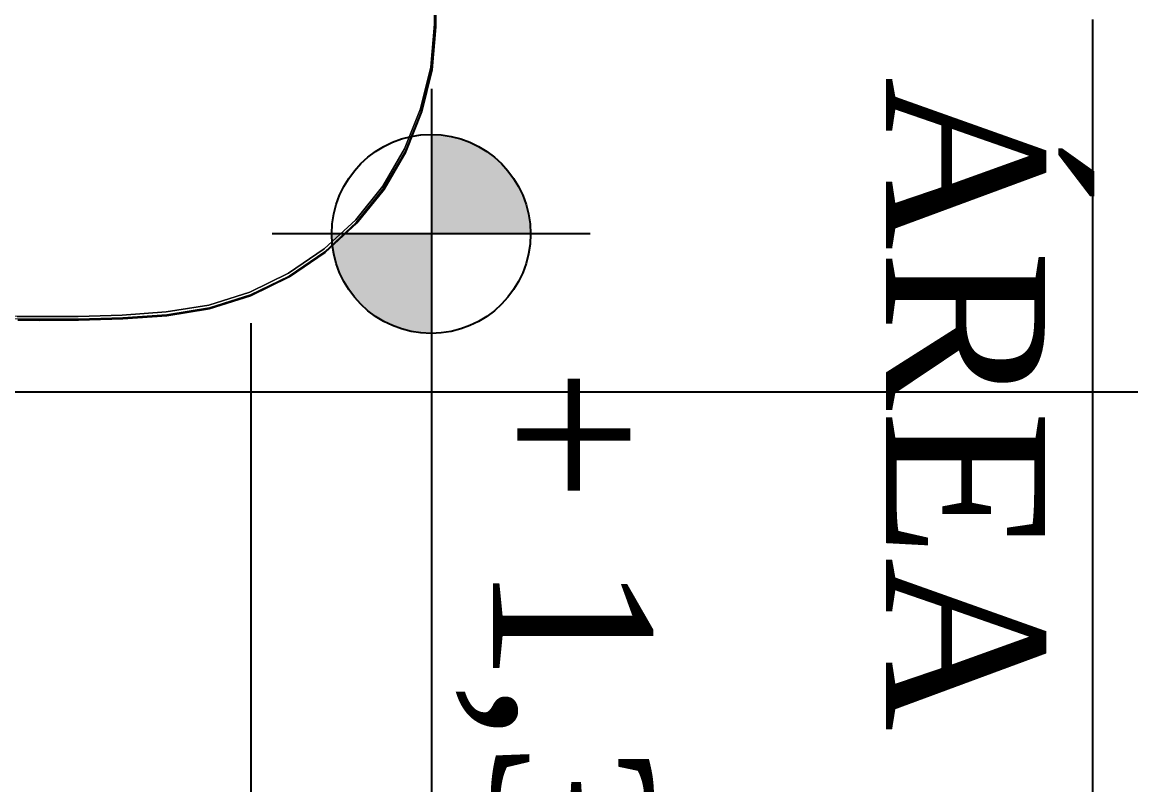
# Model space of a CAD drawing. Header units: centimetres. Extents: x -48696 to 156237, y -5617 to 29024.
# Drawn here: x -20468.8 to -20413, y 19660.2 to 19698.5 of the extents above; entities that cross this region are included whole.
import ezdxf

# ---------------------------------------------------------------- set-up
doc = ezdxf.new("R2010")
doc.units = ezdxf.units.CM
for name, color, linetype in [('Hachuria - Moveis', 1, 'Continuous'), ('Piso', 55, 'Continuous'), ('PN010', 1, 'Continuous'), ('Portas-Cotas', 2, 'Continuous'), ('Texto', 2, 'Continuous')]:
    doc.layers.add(name, color=color, linetype=linetype)
doc.layers.add('Moveis', color=1, linetype='Continuous', lineweight=9)
doc.layers.add('Portas - Janelas', color=2, linetype='Continuous', lineweight=20)
doc.styles.add('Valéria', font='romantic.ttf', dxfattribs={"height": 10})
doc.dimstyles.new('Cota - 50', dxfattribs={"dimtxt": 10, "dimasz": 5, "dimexe": 10, "dimexo": 20, "dimgap": 5, "dimtad": 1, "dimtxsty": 'Valéria', "dimblk": 'DOT', "dimcen": 0, "dimclrd": 12, "dimclre": 12, "dimclrt": 2, "dimazin": 2, "dimtfac": 1, "dimtix": 1, "dimtmove": 0, "dimatfit": 3, "dimldrblk": 'DOT', "dimfxl": 1, "dimarcsym": 0})

# ---------------------------------------------------------------- blocks, each defined once
blk = doc.blocks.new('_Dot')
at = {"color": 0, "linetype": 'ByBlock', "lineweight": -2}
blk.add_line((-0.5, 0), (-1, 0), dxfattribs=at)
at = {"color": 0, "linetype": 'ByBlock', "const_width": 0.5}
blk.add_lwpolyline([(-0.25, 0, 1), (0.25, 0, 1)], format="xyb", close=True, dxfattribs=at)
blk = doc.blocks.new('*D919')
at = {"color": 12, "lineweight": -2, "transparency": 16777216}
for p, q in [((-18501.39, 19648.515), (-18437.793, 19513.107)), ((-20858.771, 18387.107), (-18446.57, 19520.033)), ((-20922.642, 18511.338), (-20859.045, 18375.93))]:
    blk.add_line(p, q, dxfattribs=at)
at = {"layer": 'Defpoints', "color": 0, "transparency": 16777216}
for p in [(-18509.892, 19666.618), (-18442.044, 19522.159), (-20931.144, 18529.441)]:
    blk.add_point(p, dxfattribs=at)
at = {"color": 12, "lineweight": -2, "transparency": 16777216, "xscale": 5, "yscale": 5, "zscale": 5}
for p, rotation in [((-18442.044, 19522.159), 25.15779224117076), ((-20863.297, 18384.982), 205.1577922411708)]:
    blk.add_blockref('_Dot', p, dxfattribs=dict(at, rotation=rotation))
at = {"color": 2, "transparency": 16777216, "insert": (-19657.003, 18962.796), "char_height": 10, "attachment_point": 5, "rotation": 25.1578, "style": 'Valéria'}
blk.add_mtext('2675', dxfattribs=at)

msp = doc.modelspace()

# ---------------------------------------------------------------- hatches: boundary and pattern name
at = {"layer": 'Piso'}
h = msp.add_hatch(dxfattribs=at)
h.set_pattern_fill('ANSI37', color=256, scale=13.333333, angle=-45)
h.set_pattern_definition([(360, (-38279.656, 1180.254), (3e-14, 42.33333), []), (90, (-38279.656, 1180.254), (-42.33333, 3e-14), [])])
h.paths.add_polyline_path([(-20598.86916, 19598.97756), (-20598.91573, 19748.7635), (-20573.32334, 19748.74204), (-20573.40685, 19747.04528), (-20566.55865, 19747.20104), (-20566.55865, 19744.56962), (-20566.05034, 19737.82206), (-20564.92334, 19737.82206), (-20564.92334, 19709.59573), (-20577.495, 19709.59573), (-20577.495, 19678.91385), (-20546.75167, 19678.91385), (-20546.75167, 19709.59573), (-20559.32334, 19709.59573), (-20559.32334, 19737.82206), (-20558.19634, 19737.82206), (-20558.19634, 19741.83187), (-20557.68803, 19744.56962), (-20557.68803, 19747.20104), (-20550.88461, 19747.24346), (-20550.88374, 19748.73548), (-20518.89996, 19748.77994), (-20518.86915, 19598.9309)])
h.paths.add_polyline_path([(-20511.86914, 19598.92682), (-20511.89994, 19748.71275), (-20508.91668, 19748.71275), (-20508.91668, 19744.48301), (-20507.11708, 19744.48301), (-20506.81739, 19743.48946), (-20489.07878, 19743.21432), (-20489.04203, 19745.58357), (-20491.14339, 19746.78839), (-20491.99861, 19745.29678), (-20504.65002, 19744.48301), (-20504.64755, 19748.70852), (-20473.39462, 19748.69029), (-20473.39462, 19745.2477), (-20471.54393, 19745.2477), (-20471.54393, 19743.38426), (-20469.63714, 19743.38426), (-20469.63714, 19741.34897), (-20487.00632, 19741.34897), (-20486.31108, 19682.13074), (-20465.58083, 19682.13074), (-20448.86669, 19684.67544), (-20445.31229, 19702.15529), (-20448.0013, 19741.34897), (-20465.37047, 19741.34897), (-20465.37047, 19743.48561), (-20463.47347, 19743.48561), (-20463.24843, 19745.4078), (-20461.71916, 19745.50078), (-20461.71916, 19748.68348), (-20446.72278, 19748.66389), (-20447.32472, 19747.65934), (-20447.32472, 19746.22448), (-20445.75951, 19746.51408), (-20445.77323, 19743.69907), (-20448.52916, 19743.7125), (-20448.33073, 19742.32021), (-20445.93144, 19742.08395), (-20445.78432, 19741.65348), (-20441.53898, 19741.09416), (-20440.95978, 19738.6008), (-20435.5872, 19738.6008), (-20434.58432, 19738.6008), (-20434.58432, 19698.66764), (-20360.85846, 19698.62464), (-20360.85846, 19693.31709), (-20355.85846, 19693.31709), (-20355.67015, 19611.31606), (-20358.84626, 19611.30876), (-20358.85315, 19614.30875), (-20431.35296, 19614.14226), (-20431.361, 19617.64225), (-20428.08074, 19617.58941), (-20428.5583, 19623.35171), (-20434.83315, 19623.35171), (-20437.82796, 19617.92642), (-20433.86015, 19617.27353), (-20433.86015, 19614.1365), (-20437.85294, 19614.12733), (-20437.84605, 19611.12734), (-20433.84606, 19611.13653), (-20433.83802, 19607.63654), (-20436.97995, 19607.62932), (-20436.97995, 19603.62777), (-20434.37362, 19602.06898), (-20430.72059, 19602.06898), (-20428.16202, 19603.71821), (-20428.16202, 19608.06485), (-20431.33803, 19607.64228), (-20431.34607, 19611.14227), (-20360.84625, 19611.30417), (-20360.8442, 19601.30419), (-20358.84689, 19601.3046), (-20358.83853, 19598.83756)])
at = {"layer": 'Portas - Janelas'}
h = msp.add_hatch(color=256, dxfattribs=at)
edge = h.paths.add_edge_path()
edge.add_arc((-20448.24118, 19687.8826), 5, 0, 90)
edge.add_line((-20448.24118, 19692.8826), (-20448.24118, 19687.8826))
edge.add_line((-20448.24118, 19687.8826), (-20443.24118, 19687.8826))
edge = h.paths.add_edge_path()
edge.add_arc((-20448.24118, 19687.8826), 5, 180, 270)
edge.add_line((-20448.24118, 19682.8826), (-20448.24118, 19687.8826))
edge.add_line((-20448.24118, 19687.8826), (-20453.24118, 19687.8826))

# ---------------------------------------------------------------- linework, layer by layer
at = {"layer": 'Hachuria - Moveis'}
msp.add_circle((-20448.24118, 19687.8826), 5, dxfattribs=at)
at = {"layer": 'Moveis'}
for p, q in [((-20448.04817, 19698.29201), (-20448.04817, 19741.34897)), ((-20448.0013, 19698.29165), (-20448.0013, 19741.34897)), ((-20448.07298, 19732.5676), (-20448.07298, 19698.43161)), ((-20448.26478, 19696.27371), (-20448.07298, 19698.43161)), ((-20448.23996, 19696.13411), (-20448.04817, 19698.29201)), ((-20448.19366, 19696.12686), (-20448.0013, 19698.29165)), ((-20448.26478, 19696.27371), (-20448.7706, 19694.16719)), ((-20448.23996, 19696.13411), (-20448.74579, 19694.02759)), ((-20448.70106, 19694.0136), (-20448.19366, 19696.12686)), ((-20448.7706, 19694.16719), (-20449.57954, 19692.15749)), ((-20449.55473, 19692.01789), (-20448.74579, 19694.02759)), ((-20449.51255, 19691.99747), (-20448.70106, 19694.0136)), ((-20450.67415, 19690.28797), (-20449.57954, 19692.15749)), ((-20450.64934, 19690.14837), (-20449.55473, 19692.01789)), ((-20450.61062, 19690.12196), (-20449.51255, 19691.99747)), ((-20450.67415, 19690.28797), (-20452.03081, 19688.59896)), ((-20450.64934, 19690.14837), (-20452.00599, 19688.45935)), ((-20451.97159, 19688.42753), (-20450.61062, 19690.12196)), ((-20453.62024, 19687.12689), (-20452.03081, 19688.59896)), ((-20453.59543, 19686.98729), (-20452.00599, 19688.45935)), ((-20453.56608, 19686.95075), (-20451.97159, 19688.42753)), ((-20453.62024, 19687.12689), (-20455.40817, 19685.90353)), ((-20453.59543, 19686.98729), (-20455.38336, 19685.76393)), ((-20455.35971, 19685.72347), (-20453.56608, 19686.95075)), ((-20455.40817, 19685.90353), (-20457.35602, 19684.95528)), ((-20457.3312, 19684.81568), (-20455.38336, 19685.76393)), ((-20457.31377, 19684.77217), (-20455.35971, 19685.72347)), ((-20459.42175, 19684.30258), (-20457.35602, 19684.95528)), ((-20459.39694, 19684.16298), (-20457.3312, 19684.81568)), ((-20459.3861, 19684.11738), (-20457.31377, 19684.77217)), ((-20463.77795, 19683.80761), (-20461.56082, 19683.95953)), ((-20459.42175, 19684.30258), (-20461.56082, 19683.95953)), ((-20459.39694, 19684.16298), (-20461.536, 19683.81992)), ((-20461.532, 19683.77323), (-20459.3861, 19684.11738)), ((-20469.05826, 19683.73161), (-20465.99898, 19683.73161)), ((-20469.03425, 19683.54514), (-20467.92228, 19683.53563)), ((-20465.97417, 19683.592), (-20469.03345, 19683.592)), ((-20467.92228, 19683.53563), (-20465.97337, 19683.54514)), ((-20465.99898, 19683.73161), (-20463.77795, 19683.80761)), ((-20463.75314, 19683.66801), (-20465.97417, 19683.592)), ((-20465.97337, 19683.54514), (-20463.75073, 19683.6212)), ((-20463.75314, 19683.66801), (-20461.536, 19683.81992)), ((-20463.75073, 19683.6212), (-20461.532, 19683.77323))]:
    msp.add_line(p, q, dxfattribs=at)
for points, invisible_edges in [([(-20448.04817, 19698.29201), (-20448.04817, 19698.29201), (-20448.07298, 19732.5676), (-20448.04817, 19741.34897)], 6), ([(-20448.0013, 19698.29165), (-20448.0013, 19698.29165), (-20448.04817, 19698.29201), (-20448.0013, 19741.34897)], 6), ([(-20448.0013, 19698.29165), (-20448.0013, 19698.29165), (-20448.0013, 19741.34897), (-20446.81867, 19740.17563)], 13), ([(-20448.0013, 19698.29165), (-20448.0013, 19698.29165), (-20448.0013, 19741.34897), (-20446.81867, 19740.17563)], 13), ([(-20448.0013, 19698.29165), (-20448.0013, 19698.29165), (-20448.0013, 19741.34897), (-20446.81867, 19740.17563)], 13), ([(-20448.0013, 19698.29165), (-20448.0013, 19698.29165), (-20448.0013, 19741.34897), (-20446.81867, 19740.17563)], 13), ([(-20448.0013, 19698.29165), (-20448.0013, 19698.29165), (-20448.0013, 19741.34897), (-20446.81867, 19740.17563)], 13), ([(-20448.07298, 19698.43161), (-20448.07298, 19698.43161), (-20486.7984, 19732.43431), (-20448.07298, 19732.5676)], 6), ([(-20448.07298, 19698.43161), (-20448.07298, 19698.43161), (-20448.07298, 19732.5676), (-20448.04817, 19698.29201)], 13), ([(-20486.98426, 19698.43161), (-20486.98426, 19698.43161), (-20486.98426, 19732.18565), (-20448.07298, 19698.43161)], 13), ([(-20448.26478, 19696.27371), (-20448.26478, 19696.27371), (-20486.98426, 19698.43161), (-20448.07298, 19698.43161)], 6), ([(-20486.85147, 19696.9376), (-20486.85147, 19696.9376), (-20486.98426, 19698.43161), (-20448.26478, 19696.27371)], 13), ([(-20448.26478, 19696.27371), (-20448.26478, 19696.27371), (-20448.07298, 19698.43161), (-20448.04817, 19698.29201)], 13), ([(-20448.23996, 19696.13411), (-20448.23996, 19696.13411), (-20448.26478, 19696.27371), (-20448.04817, 19698.29201)], 6), ([(-20448.23996, 19696.13411), (-20448.23996, 19696.13411), (-20448.04817, 19698.29201), (-20448.0013, 19698.29165)], 13), ([(-20448.19366, 19696.12686), (-20448.19366, 19696.12686), (-20448.23996, 19696.13411), (-20448.0013, 19698.29165)], 6), ([(-20448.19366, 19696.12686), (-20448.19366, 19696.12686), (-20448.0013, 19698.29165), (-20426.47456, 19696.851)], 13), ([(-20448.19366, 19696.12686), (-20448.19366, 19696.12686), (-20448.0013, 19698.29165), (-20426.47456, 19696.851)], 13), ([(-20448.19366, 19696.12686), (-20448.19366, 19696.12686), (-20448.0013, 19698.29165), (-20426.47456, 19696.851)], 13), ([(-20448.19366, 19696.12686), (-20448.19366, 19696.12686), (-20448.0013, 19698.29165), (-20426.47456, 19696.851)], 13), ([(-20448.19366, 19696.12686), (-20448.19366, 19696.12686), (-20448.0013, 19698.29165), (-20426.47456, 19696.851)], 13), ([(-20486.80699, 19696.43708), (-20486.80699, 19696.43708), (-20486.85147, 19696.9376), (-20448.26478, 19696.27371)], 13), ([(-20486.79247, 19696.27371), (-20486.79247, 19696.27371), (-20486.80699, 19696.43708), (-20448.26478, 19696.27371)], 13), ([(-20448.7706, 19694.16719), (-20448.7706, 19694.16719), (-20486.79247, 19696.27371), (-20448.26478, 19696.27371)], 6), ([(-20486.61247, 19695.5241), (-20486.61247, 19695.5241), (-20486.79247, 19696.27371), (-20448.7706, 19694.16719)], 13), ([(-20448.7706, 19694.16719), (-20448.7706, 19694.16719), (-20448.26478, 19696.27371), (-20448.23996, 19696.13411)], 13), ([(-20448.74579, 19694.02759), (-20448.74579, 19694.02759), (-20448.7706, 19694.16719), (-20448.23996, 19696.13411)], 6), ([(-20448.74579, 19694.02759), (-20448.74579, 19694.02759), (-20448.23996, 19696.13411), (-20448.19366, 19696.12686)], 13), ([(-20448.70106, 19694.0136), (-20448.70106, 19694.0136), (-20448.74579, 19694.02759), (-20448.19366, 19696.12686)], 6), ([(-20448.70106, 19694.0136), (-20448.70106, 19694.0136), (-20448.19366, 19696.12686), (-20426.01867, 19688.98293)], 13), ([(-20448.70106, 19694.0136), (-20448.70106, 19694.0136), (-20448.19366, 19696.12686), (-20426.01867, 19688.98293)], 13), ([(-20448.70106, 19694.0136), (-20448.70106, 19694.0136), (-20448.19366, 19696.12686), (-20426.01867, 19688.98293)], 13), ([(-20448.70106, 19694.0136), (-20448.70106, 19694.0136), (-20448.19366, 19696.12686), (-20426.01867, 19688.98293)], 13), ([(-20448.70106, 19694.0136), (-20448.70106, 19694.0136), (-20448.19366, 19696.12686), (-20426.01867, 19688.98293)], 13), ([(-20486.28664, 19694.16719), (-20486.28664, 19694.16719), (-20486.61247, 19695.5241), (-20448.7706, 19694.16719)], 13), ([(-20449.57954, 19692.15749), (-20449.57954, 19692.15749), (-20486.28664, 19694.16719), (-20448.7706, 19694.16719)], 6), ([(-20485.4777, 19692.15749), (-20485.4777, 19692.15749), (-20486.28664, 19694.16719), (-20449.57954, 19692.15749)], 13), ([(-20449.57954, 19692.15749), (-20449.57954, 19692.15749), (-20448.7706, 19694.16719), (-20448.74579, 19694.02759)], 13), ([(-20449.55473, 19692.01789), (-20449.55473, 19692.01789), (-20449.57954, 19692.15749), (-20448.74579, 19694.02759)], 6), ([(-20449.55473, 19692.01789), (-20449.55473, 19692.01789), (-20448.74579, 19694.02759), (-20448.70106, 19694.0136)], 13), ([(-20449.51255, 19691.99747), (-20449.51255, 19691.99747), (-20449.55473, 19692.01789), (-20448.70106, 19694.0136)], 6), ([(-20449.51255, 19691.99747), (-20449.51255, 19691.99747), (-20448.70106, 19694.0136), (-20426.01867, 19688.98293)], 13), ([(-20449.51255, 19691.99747), (-20449.51255, 19691.99747), (-20448.70106, 19694.0136), (-20426.01867, 19688.98293)], 13), ([(-20449.51255, 19691.99747), (-20449.51255, 19691.99747), (-20448.70106, 19694.0136), (-20426.01867, 19688.98293)], 13), ([(-20449.51255, 19691.99747), (-20449.51255, 19691.99747), (-20448.70106, 19694.0136), (-20426.01867, 19688.98293)], 13), ([(-20449.51255, 19691.99747), (-20449.51255, 19691.99747), (-20448.70106, 19694.0136), (-20426.01867, 19688.98293)], 13), ([(-20450.67415, 19690.28797), (-20450.67415, 19690.28797), (-20485.4777, 19692.15749), (-20449.57954, 19692.15749)], 6), ([(-20484.38309, 19690.28797), (-20484.38309, 19690.28797), (-20485.4777, 19692.15749), (-20450.67415, 19690.28797)], 13), ([(-20450.67415, 19690.28797), (-20450.67415, 19690.28797), (-20449.57954, 19692.15749), (-20449.55473, 19692.01789)], 13), ([(-20450.64934, 19690.14837), (-20450.64934, 19690.14837), (-20450.67415, 19690.28797), (-20449.55473, 19692.01789)], 6), ([(-20450.64934, 19690.14837), (-20450.64934, 19690.14837), (-20449.55473, 19692.01789), (-20449.51255, 19691.99747)], 13), ([(-20450.61062, 19690.12196), (-20450.61062, 19690.12196), (-20450.64934, 19690.14837), (-20449.51255, 19691.99747)], 6), ([(-20450.61062, 19690.12196), (-20450.61062, 19690.12196), (-20449.51255, 19691.99747), (-20426.01867, 19688.98293)], 13), ([(-20450.61062, 19690.12196), (-20450.61062, 19690.12196), (-20449.51255, 19691.99747), (-20426.01867, 19688.98293)], 13), ([(-20450.61062, 19690.12196), (-20450.61062, 19690.12196), (-20449.51255, 19691.99747), (-20426.01867, 19688.98293)], 13), ([(-20450.61062, 19690.12196), (-20450.61062, 19690.12196), (-20449.51255, 19691.99747), (-20426.01867, 19688.98293)], 13), ([(-20450.61062, 19690.12196), (-20450.61062, 19690.12196), (-20449.51255, 19691.99747), (-20426.01867, 19688.98293)], 13), ([(-20452.03081, 19688.59896), (-20452.03081, 19688.59896), (-20484.38309, 19690.28797), (-20450.67415, 19690.28797)], 6), ([(-20483.02644, 19688.59896), (-20483.02644, 19688.59896), (-20484.38309, 19690.28797), (-20452.03081, 19688.59896)], 13), ([(-20452.03081, 19688.59896), (-20452.03081, 19688.59896), (-20450.67415, 19690.28797), (-20450.64934, 19690.14837)], 13), ([(-20452.00599, 19688.45935), (-20452.00599, 19688.45935), (-20452.03081, 19688.59896), (-20450.64934, 19690.14837)], 6), ([(-20452.00599, 19688.45935), (-20452.00599, 19688.45935), (-20450.64934, 19690.14837), (-20450.61062, 19690.12196)], 13), ([(-20451.97159, 19688.42753), (-20451.97159, 19688.42753), (-20452.00599, 19688.45935), (-20450.61062, 19690.12196)], 6), ([(-20450.61062, 19690.12196), (-20450.61062, 19690.12196), (-20426.05856, 19688.98293), (-20451.97159, 19688.42753)], 6), ([(-20450.61062, 19690.12196), (-20450.61062, 19690.12196), (-20426.05856, 19688.98293), (-20451.97159, 19688.42753)], 6), ([(-20450.61062, 19690.12196), (-20450.61062, 19690.12196), (-20426.05856, 19688.98293), (-20451.97159, 19688.42753)], 6), ([(-20450.61062, 19690.12196), (-20450.61062, 19690.12196), (-20426.05856, 19688.98293), (-20451.97159, 19688.42753)], 6), ([(-20450.61062, 19690.12196), (-20450.61062, 19690.12196), (-20426.05856, 19688.98293), (-20451.97159, 19688.42753)], 6), ([(-20453.62024, 19687.12689), (-20453.62024, 19687.12689), (-20483.02644, 19688.59896), (-20452.03081, 19688.59896)], 6), ([(-20481.437, 19687.12689), (-20481.437, 19687.12689), (-20483.02644, 19688.59896), (-20453.62024, 19687.12689)], 13), ([(-20453.62024, 19687.12689), (-20453.62024, 19687.12689), (-20452.03081, 19688.59896), (-20452.00599, 19688.45935)], 13), ([(-20453.59543, 19686.98729), (-20453.59543, 19686.98729), (-20453.62024, 19687.12689), (-20452.00599, 19688.45935)], 6), ([(-20453.59543, 19686.98729), (-20453.59543, 19686.98729), (-20452.00599, 19688.45935), (-20451.97159, 19688.42753)], 13), ([(-20453.56608, 19686.95075), (-20453.56608, 19686.95075), (-20453.59543, 19686.98729), (-20451.97159, 19688.42753)], 6), ([(-20451.97159, 19688.42753), (-20451.97159, 19688.42753), (-20426.49056, 19687.38421), (-20453.56608, 19686.95075)], 6), ([(-20451.97159, 19688.42753), (-20451.97159, 19688.42753), (-20426.49056, 19687.38421), (-20453.56608, 19686.95075)], 6), ([(-20451.97159, 19688.42753), (-20451.97159, 19688.42753), (-20426.49056, 19687.38421), (-20453.56608, 19686.95075)], 6), ([(-20451.97159, 19688.42753), (-20451.97159, 19688.42753), (-20426.49056, 19687.38421), (-20453.56608, 19686.95075)], 6), ([(-20451.97159, 19688.42753), (-20451.97159, 19688.42753), (-20426.49056, 19687.38421), (-20453.56608, 19686.95075)], 6), ([(-20455.40817, 19685.90353), (-20455.40817, 19685.90353), (-20481.437, 19687.12689), (-20453.62024, 19687.12689)], 6), ([(-20479.64907, 19685.90353), (-20479.64907, 19685.90353), (-20481.437, 19687.12689), (-20455.40817, 19685.90353)], 13), ([(-20455.40817, 19685.90353), (-20455.40817, 19685.90353), (-20453.62024, 19687.12689), (-20453.59543, 19686.98729)], 13), ([(-20455.38336, 19685.76393), (-20455.38336, 19685.76393), (-20455.40817, 19685.90353), (-20453.59543, 19686.98729)], 6), ([(-20455.38336, 19685.76393), (-20455.38336, 19685.76393), (-20453.59543, 19686.98729), (-20453.56608, 19686.95075)], 13), ([(-20455.35971, 19685.72347), (-20455.35971, 19685.72347), (-20455.38336, 19685.76393), (-20453.56608, 19686.95075)], 6), ([(-20455.35971, 19685.72347), (-20455.35971, 19685.72347), (-20453.56608, 19686.95075), (-20426.49056, 19686.91954)], 13), ([(-20455.35971, 19685.72347), (-20455.35971, 19685.72347), (-20453.56608, 19686.95075), (-20426.49056, 19686.91954)], 13), ([(-20455.35971, 19685.72347), (-20455.35971, 19685.72347), (-20453.56608, 19686.95075), (-20426.49056, 19686.91954)], 13), ([(-20455.35971, 19685.72347), (-20455.35971, 19685.72347), (-20453.56608, 19686.95075), (-20426.49056, 19686.91954)], 13), ([(-20455.35971, 19685.72347), (-20455.35971, 19685.72347), (-20453.56608, 19686.95075), (-20426.49056, 19686.91954)], 13), ([(-20457.35602, 19684.95528), (-20457.35602, 19684.95528), (-20479.64907, 19685.90353), (-20455.40817, 19685.90353)], 6), ([(-20477.70123, 19684.95528), (-20477.70123, 19684.95528), (-20479.64907, 19685.90353), (-20457.35602, 19684.95528)], 13), ([(-20457.35602, 19684.95528), (-20457.35602, 19684.95528), (-20455.40817, 19685.90353), (-20455.38336, 19685.76393)], 13), ([(-20457.3312, 19684.81568), (-20457.3312, 19684.81568), (-20457.35602, 19684.95528), (-20455.38336, 19685.76393)], 6), ([(-20457.3312, 19684.81568), (-20457.3312, 19684.81568), (-20455.38336, 19685.76393), (-20455.35971, 19685.72347)], 13), ([(-20457.31377, 19684.77217), (-20457.31377, 19684.77217), (-20457.3312, 19684.81568), (-20455.35971, 19685.72347)], 6), ([(-20457.31377, 19684.77217), (-20457.31377, 19684.77217), (-20455.35971, 19685.72347), (-20426.85712, 19685.69088)], 13), ([(-20457.31377, 19684.77217), (-20457.31377, 19684.77217), (-20455.35971, 19685.72347), (-20426.85712, 19685.69088)], 13), ([(-20457.31377, 19684.77217), (-20457.31377, 19684.77217), (-20455.35971, 19685.72347), (-20426.85712, 19685.69088)], 13), ([(-20457.31377, 19684.77217), (-20457.31377, 19684.77217), (-20455.35971, 19685.72347), (-20426.85712, 19685.69088)], 13), ([(-20457.31377, 19684.77217), (-20457.31377, 19684.77217), (-20455.35971, 19685.72347), (-20426.85712, 19685.69088)], 13), ([(-20459.42175, 19684.30258), (-20459.42175, 19684.30258), (-20477.70123, 19684.95528), (-20457.35602, 19684.95528)], 6), ([(-20475.63549, 19684.30258), (-20475.63549, 19684.30258), (-20477.70123, 19684.95528), (-20459.42175, 19684.30258)], 13), ([(-20459.42175, 19684.30258), (-20459.42175, 19684.30258), (-20457.35602, 19684.95528), (-20457.3312, 19684.81568)], 13), ([(-20459.39694, 19684.16298), (-20459.39694, 19684.16298), (-20459.42175, 19684.30258), (-20457.3312, 19684.81568)], 6), ([(-20459.39694, 19684.16298), (-20459.39694, 19684.16298), (-20457.3312, 19684.81568), (-20457.31377, 19684.77217)], 13), ([(-20459.3861, 19684.11738), (-20459.3861, 19684.11738), (-20459.39694, 19684.16298), (-20457.31377, 19684.77217)], 6), ([(-20459.3861, 19684.11738), (-20459.3861, 19684.11738), (-20457.31377, 19684.77217), (-20426.83085, 19684.70304)], 13), ([(-20459.3861, 19684.11738), (-20459.3861, 19684.11738), (-20457.31377, 19684.77217), (-20426.83085, 19684.70304)], 13), ([(-20459.3861, 19684.11738), (-20459.3861, 19684.11738), (-20457.31377, 19684.77217), (-20426.83085, 19684.70304)], 13), ([(-20459.3861, 19684.11738), (-20459.3861, 19684.11738), (-20457.31377, 19684.77217), (-20426.83085, 19684.70304)], 13), ([(-20459.3861, 19684.11738), (-20459.3861, 19684.11738), (-20457.31377, 19684.77217), (-20426.83085, 19684.70304)], 13), ([(-20461.56082, 19683.95953), (-20461.56082, 19683.95953), (-20475.63549, 19684.30258), (-20459.42175, 19684.30258)], 6), ([(-20473.49643, 19683.95953), (-20473.49643, 19683.95953), (-20475.63549, 19684.30258), (-20461.56082, 19683.95953)], 13), ([(-20463.77795, 19683.80761), (-20463.77795, 19683.80761), (-20473.49643, 19683.95953), (-20461.56082, 19683.95953)], 6), ([(-20471.27929, 19683.80761), (-20471.27929, 19683.80761), (-20473.49643, 19683.95953), (-20463.77795, 19683.80761)], 13), ([(-20463.77795, 19683.80761), (-20463.77795, 19683.80761), (-20461.56082, 19683.95953), (-20461.536, 19683.81992)], 13), ([(-20461.56082, 19683.95953), (-20461.56082, 19683.95953), (-20459.42175, 19684.30258), (-20459.39694, 19684.16298)], 13), ([(-20461.536, 19683.81992), (-20461.536, 19683.81992), (-20461.56082, 19683.95953), (-20459.39694, 19684.16298)], 6), ([(-20461.536, 19683.81992), (-20461.536, 19683.81992), (-20459.39694, 19684.16298), (-20459.3861, 19684.11738)], 13), ([(-20461.532, 19683.77323), (-20461.532, 19683.77323), (-20461.536, 19683.81992), (-20459.3861, 19684.11738)], 6), ([(-20461.532, 19683.77323), (-20461.532, 19683.77323), (-20459.3861, 19684.11738), (-20426.77151, 19684.04587)], 13), ([(-20461.532, 19683.77323), (-20461.532, 19683.77323), (-20459.3861, 19684.11738), (-20426.77151, 19684.04587)], 13), ([(-20461.532, 19683.77323), (-20461.532, 19683.77323), (-20459.3861, 19684.11738), (-20426.77151, 19684.04587)], 13), ([(-20461.532, 19683.77323), (-20461.532, 19683.77323), (-20459.3861, 19684.11738), (-20426.77151, 19684.04587)], 13), ([(-20461.532, 19683.77323), (-20461.532, 19683.77323), (-20459.3861, 19684.11738), (-20426.77151, 19684.04587)], 13), ([(-20467.92228, 19683.53563), (-20467.92228, 19683.53563), (-20521.48534, 19661.77563), (-20469.03425, 19683.54514)], 6), ([(-20467.92228, 19683.53563), (-20467.92228, 19683.53563), (-20521.48534, 19661.77563), (-20469.03425, 19683.54514)], 6), ([(-20467.92228, 19683.53563), (-20467.92228, 19683.53563), (-20521.48534, 19661.77563), (-20469.03425, 19683.54514)], 6), ([(-20467.92228, 19683.53563), (-20467.92228, 19683.53563), (-20521.48534, 19661.77563), (-20469.03425, 19683.54514)], 6), ([(-20467.92228, 19683.53563), (-20467.92228, 19683.53563), (-20521.48534, 19661.77563), (-20469.03425, 19683.54514)], 6), ([(-20469.05826, 19683.73161), (-20469.05826, 19683.73161), (-20471.27929, 19683.80761), (-20463.77795, 19683.80761)], 13), ([(-20465.99898, 19683.73161), (-20465.99898, 19683.73161), (-20471.25448, 19683.66801), (-20469.05826, 19683.73161)], 6), ([(-20465.97417, 19683.592), (-20465.97417, 19683.592), (-20471.25448, 19683.66801), (-20463.75314, 19683.66801)], 6), ([(-20469.03345, 19683.592), (-20469.03345, 19683.592), (-20471.25448, 19683.66801), (-20465.97417, 19683.592)], 4), ([(-20465.99898, 19683.73161), (-20465.99898, 19683.73161), (-20469.05826, 19683.73161), (-20463.77795, 19683.80761)], 4), ([(-20467.92228, 19683.53563), (-20467.92228, 19683.53563), (-20469.03425, 19683.54514), (-20465.97337, 19683.54514)], 4), ([(-20469.03345, 19683.592), (-20469.03345, 19683.592), (-20465.97417, 19683.592), (-20465.97337, 19683.54514)], 13), ([(-20467.92228, 19683.53563), (-20467.92228, 19683.53563), (-20465.97337, 19683.54514), (-20426.69796, 19683.47208)], 13), ([(-20467.92228, 19683.53563), (-20467.92228, 19683.53563), (-20465.97337, 19683.54514), (-20426.69796, 19683.47208)], 13), ([(-20467.92228, 19683.53563), (-20467.92228, 19683.53563), (-20465.97337, 19683.54514), (-20426.69796, 19683.47208)], 13), ([(-20467.92228, 19683.53563), (-20467.92228, 19683.53563), (-20465.97337, 19683.54514), (-20426.69796, 19683.47208)], 13), ([(-20467.92228, 19683.53563), (-20467.92228, 19683.53563), (-20465.97337, 19683.54514), (-20426.69796, 19683.47208)], 13), ([(-20465.99898, 19683.73161), (-20465.99898, 19683.73161), (-20463.77795, 19683.80761), (-20463.75314, 19683.66801)], 13), ([(-20465.97417, 19683.592), (-20465.97417, 19683.592), (-20463.75314, 19683.66801), (-20463.75073, 19683.6212)], 13), ([(-20465.97337, 19683.54514), (-20465.97337, 19683.54514), (-20465.97417, 19683.592), (-20463.75073, 19683.6212)], 6), ([(-20465.97337, 19683.54514), (-20465.97337, 19683.54514), (-20463.75073, 19683.6212), (-20426.70989, 19683.55394)], 13), ([(-20465.97337, 19683.54514), (-20465.97337, 19683.54514), (-20463.75073, 19683.6212), (-20426.70989, 19683.55394)], 13), ([(-20465.97337, 19683.54514), (-20465.97337, 19683.54514), (-20463.75073, 19683.6212), (-20426.70989, 19683.55394)], 13), ([(-20465.97337, 19683.54514), (-20465.97337, 19683.54514), (-20463.75073, 19683.6212), (-20426.70989, 19683.55394)], 13), ([(-20465.97337, 19683.54514), (-20465.97337, 19683.54514), (-20463.75073, 19683.6212), (-20426.70989, 19683.55394)], 13), ([(-20463.75314, 19683.66801), (-20463.75314, 19683.66801), (-20463.77795, 19683.80761), (-20461.536, 19683.81992)], 6), ([(-20463.75314, 19683.66801), (-20463.75314, 19683.66801), (-20461.536, 19683.81992), (-20461.532, 19683.77323)], 13), ([(-20463.75073, 19683.6212), (-20463.75073, 19683.6212), (-20463.75314, 19683.66801), (-20461.532, 19683.77323)], 6), ([(-20463.75073, 19683.6212), (-20463.75073, 19683.6212), (-20461.532, 19683.77323), (-20426.73232, 19683.71777)], 13), ([(-20463.75073, 19683.6212), (-20463.75073, 19683.6212), (-20461.532, 19683.77323), (-20426.73232, 19683.71777)], 13), ([(-20463.75073, 19683.6212), (-20463.75073, 19683.6212), (-20461.532, 19683.77323), (-20426.73232, 19683.71777)], 13), ([(-20463.75073, 19683.6212), (-20463.75073, 19683.6212), (-20461.532, 19683.77323), (-20426.73232, 19683.71777)], 13), ([(-20463.75073, 19683.6212), (-20463.75073, 19683.6212), (-20461.532, 19683.77323), (-20426.73232, 19683.71777)], 13)]:
    msp.add_3dface(points, dxfattribs=dict(at, invisible_edges=invisible_edges))
at = {"layer": 'PN010'}
for p, q in [((-20448.22952, 19695.17376), (-20448.22952, 19617.94401)), ((-20440.24118, 19687.8826), (-20456.24118, 19687.8826))]:
    msp.add_line(p, q, dxfattribs=at)

# ---------------------------------------------------------------- texts
at = {"layer": 'Portas-Cotas', "insert": (-20397.36618, 19657.34547), "char_height": 12, "attachment_point": 2, "rotation": 270, "style": 'Valéria'}
msp.add_mtext('LAVABO\\P{\\H0.6667x;ÁREA = 3,6 m²}', dxfattribs=at)
at = {"layer": 'Texto', "insert": (-20437.12301, 19681.21028), "char_height": 8, "attachment_point": 1, "rotation": 270, "style": 'Valéria'}
msp.add_mtext('+ 1,38 (N.O.)', dxfattribs=at)

# ---------------------------------------------------------------- dimensions: what is measured, and where the dimension line sits
dim = msp.add_aligned_dim(p1=(-20931.144, 18529.44082), p2=(-18509.8918, 19666.61777), distance=-159.59861, dimstyle='Cota - 50')
dim.commit()
dim.dimension.update_dxf_attribs({"geometry": '*D919', "text_midpoint": (-19657.0034, 18962.7956)})

doc.saveas('drawing.dxf')
